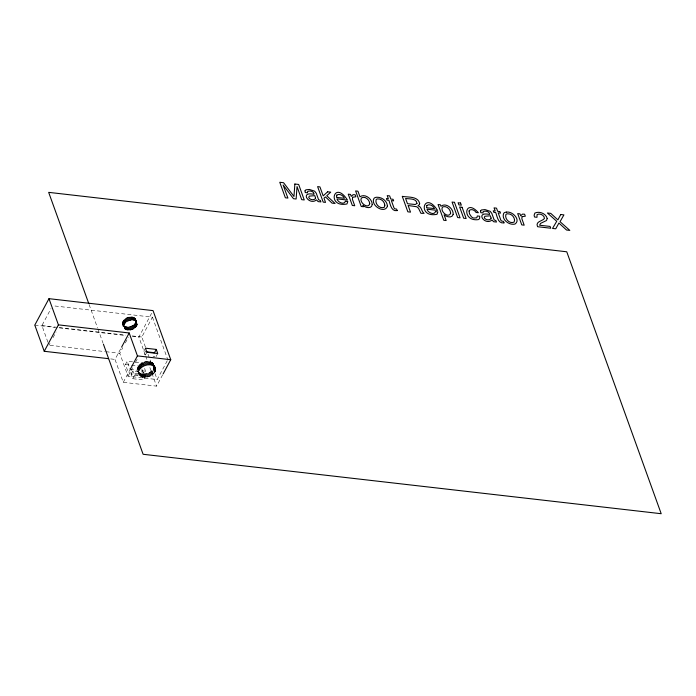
<?xml version="1.0" encoding="UTF-8"?>
<svg xmlns="http://www.w3.org/2000/svg" width="696" height="696" viewBox="0 0 696 696"><rect width="100%" height="100%" fill="white"/><g stroke="black" fill="none" stroke-linecap="round" stroke-linejoin="round"><path stroke-width="0.52" stroke-dasharray="3.48 2.61" d="M122.513 323.249C122.835 317.176 134.476 313.87 136.085 320.578C135.764 326.65 124.132 329.965 122.513 323.249C122.374 330.304 129.038 331.644 133.78 328.799C136.181 327.581 138.565 324.171 136.416 321.717C132.162 317.454 121.078 322.561 124.549 328.66M153.372 363.556C148.283 358.649 136.808 363.025 137.486 370.42M138.669 371.49C138.069 379.607 150.536 378.198 153.903 373.239M47.937 342.241L41.917 325.545L51.026 308.554M48.998 345.19L50.008 343.302M53.044 337.638L56.08 331.975M162.647 374.813L156.574 386.141L123.27 382.322L115.005 359.406L121.087 348.078M167.284 360.685L157.166 379.564L128.029 376.223L119.764 353.307L122.8 347.643M125.332 342.928L128.369 337.264M145.368 355.073L138.869 337.038L152.024 312.495M144.577 368.445L145.56 371.177L143.785 374.474L128.386 372.708L125.437 364.53L127.203 361.224L142.61 362.99L143.263 364.808M145.473 347.139L141.819 337.012L152.45 317.185L52.539 305.727M123.27 382.322L130.161 369.411L127.203 361.224M128.029 376.223L133.597 365.844M135.616 362.068L137.138 359.232M131.118 374.204L132.893 370.898L143.715 372.142L145.334 376.64L143.567 379.946L132.745 378.702L131.118 374.204L141.941 375.44L143.567 379.946M145.438 348.183L143.663 351.489L144.846 354.76M132.745 378.702L134.511 375.396L132.893 370.898M145.586 354.751L146.473 353.098M141.279 365.47L142.61 362.99M141.941 375.44L143.715 372.142M157.731 353.516L155.965 356.822L155.373 355.178M138.017 371.586C141.706 375.849 148.822 373.961 152.346 370.385M41.917 325.545L58.029 327.398M59.099 327.52L125.706 335.159M132.153 335.898L141.819 337.012M34.8 325.102L55.184 327.442M59.473 327.929L125.993 335.559M132.431 336.298L138.869 337.038M153.016 356.483L154.982 356.709M50.069 345.312L104.748 351.584M105.827 351.706L119.764 353.307M110.716 358.918L115.005 359.406M125.437 364.53L130.57 365.113M131.596 365.235L140.836 366.296M130.161 369.411L137.347 370.228M141.453 370.707L145.56 371.177M134.511 375.396L145.334 376.64M152.45 317.185L167.797 359.745M153.068 363.225L153.955 365.687M152.728 362.921L153.616 365.383M152.354 362.642L153.233 365.104M151.937 362.399L153.12 365.67M151.493 362.172L152.676 365.444M135.485 318.751L137.243 323.457M135.233 318.446L137.269 323.849M151.015 361.981L152.198 365.252M136.068 320.978L137.251 324.258M148.031 354.238L151.319 363.356M154.973 373.491L157.166 379.564M134.946 318.159L137.19 324.667M134.606 317.898L135.79 321.169M150.51 361.816L151.693 365.087M135.894 321.804L137.077 325.075M134.241 317.663L135.424 320.934M135.746 322.222L136.921 325.493M149.979 361.685L151.162 364.956M133.841 317.463L135.024 320.734M135.546 322.631L136.729 325.902M133.415 317.289L134.589 320.56M149.431 361.589L150.614 364.861M135.302 323.04L136.486 326.311M152.641 371.203L153.529 373.665M132.953 317.141L134.128 320.421M135.024 323.44L136.207 326.711M148.866 361.52L150.04 364.8M151.928 370.794L153.111 374.065M132.466 317.037L133.649 320.308M134.702 323.823L135.885 327.103M148.274 361.494L149.457 364.765M131.962 316.958L133.136 320.23M151.484 371.185L152.668 374.457M134.345 324.197L135.529 327.477M145.734 356.082L156.574 386.141M131.431 316.915L132.614 320.186M151.006 371.56L152.189 374.831M133.954 324.562L135.137 327.833M147.065 361.529L148.248 364.8M130.891 316.906L132.075 320.177M150.501 371.908L151.684 375.188M133.528 324.901L134.711 328.173M130.343 316.932L131.527 320.204M146.447 361.589L147.63 364.869M133.075 325.223L134.258 328.495M149.979 372.238L151.154 375.509M129.787 316.993L130.97 320.264M145.829 361.694L147.013 364.965M132.597 325.519L133.78 328.799M149.422 372.543L150.606 375.823M129.23 317.089L130.404 320.36M145.212 361.824L146.395 365.104M132.092 325.798L133.275 329.069M148.857 372.83L150.031 376.101M128.664 317.211L129.847 320.491M144.594 361.99L145.777 365.269M131.579 326.041L132.753 329.321M128.107 317.376L129.291 320.647M148.265 373.082L149.449 376.353M131.039 326.267L132.223 329.539M143.985 362.19L145.168 365.461M127.559 317.567L128.743 320.839M147.665 373.308L148.848 376.579M130.491 326.45L131.674 329.73M143.385 362.407L144.568 365.687M127.029 317.785L128.212 321.056M147.056 373.5L148.239 376.771M129.934 326.615L131.118 329.887M142.802 362.668L143.985 365.939M126.507 318.029L127.69 321.308M146.447 373.665L147.622 376.936M129.378 326.737L130.561 330.017M142.228 362.947L143.411 366.218M126.011 318.307L127.185 321.578M145.821 373.796L147.004 377.067M128.812 326.833L129.995 330.104M141.679 363.251L142.863 366.522M125.524 318.603L126.707 321.874M128.255 326.894L129.439 330.165M145.203 373.9L146.386 377.171M125.071 318.925L126.254 322.196M141.149 363.582L142.332 366.853M127.707 326.92L128.891 330.191M144.585 373.961L145.769 377.241M124.654 319.264L125.828 322.544M127.168 326.911L128.351 330.182M140.644 363.93L141.827 367.21M124.262 319.629L125.437 322.9M143.976 373.996L145.16 377.275M126.646 326.868L127.829 330.139M140.174 364.304L141.349 367.575M141.819 369.019L143.785 374.474M143.376 374.004L144.559 377.275M123.905 320.003L125.08 323.275M126.141 326.789L127.316 330.069M139.722 364.695L140.905 367.966M123.584 320.395L124.758 323.666M142.793 373.97L143.976 377.241M125.654 326.685L126.837 329.956M123.296 320.795L124.48 324.066M139.313 365.104L140.488 368.375M125.193 326.546L126.376 329.817M142.228 373.9L143.402 377.18M123.061 321.195L124.236 324.475M138.93 365.522L140.114 368.802M124.758 326.372L125.941 329.643M122.861 321.613L124.045 324.884M141.671 373.804L142.854 377.075M124.358 326.163L125.541 329.434M122.705 322.022L123.888 325.293M138.591 365.957L139.774 369.228M123.992 325.928L125.176 329.208M141.14 373.674L142.323 376.945M122.6 322.439L124.845 328.947M122.531 322.848L123.714 326.12M138.286 366.4L139.47 369.672M140.644 373.508L141.819 376.788M122.548 323.64L124.088 328.016M138.025 366.853L138.904 369.306M140.166 373.317L141.349 376.597M137.799 367.305L138.982 370.577M139.722 373.1L140.897 376.371M137.625 367.758L138.504 370.22M139.304 372.847L140.488 376.118M137.486 368.219L138.374 370.672M138.93 372.569L140.105 375.84M138.582 372.264L139.766 375.535M137.939 371.203L139.461 375.205M137.799 371.212L139.2 374.857M89.088 304.465L97.544 327.903M97.91 328.921L103.052 343.189"/><path stroke-width="1.04" d="M154.303 366.366L154.303 365.931L155.486 369.202L154.816 371.916L153.633 368.636L154.303 366.366L155.486 369.646M138.982 370.577C141.506 364.678 153.468 361.65 155.486 369.202M163.151 373.874L170.746 359.71L153.042 310.607L48.972 298.671L34.8 325.102L44.239 351.289L108.576 358.666M44.239 351.289L58.412 324.858L48.972 298.671M121.591 347.139L129.178 332.975L58.412 324.858M130.361 369.106L137.443 355.891L129.178 332.975M156.261 349.427L157.731 353.516L146.908 352.272L145.438 348.183L156.261 349.427L154.486 352.724L145.629 351.706M153.633 368.636L154.547 372.36M506.592 212.115C512.369 211.036 521.156 219.91 514.97 224.086C509.107 225.513 501.12 219.484 503.704 213.298A6.655 3.976 28.2 0 1 506.592 212.115M137.443 355.891L170.746 359.71M154.26 365.496L155.443 368.767M154.26 366.818L155.443 370.089M154.173 367.27L155.347 370.55M154.034 367.732L155.217 371.003M153.851 368.184L155.034 371.464M88.723 303.447L48.668 192.357L566.753 251.787L661.2 513.718L143.115 454.279L103.426 344.215M469.087 211.036L469.469 213.803L471.41 216.761A3.323 1.984 28.2 0 0 473.758 218.074L476.821 217.804L477.317 215.969L479.666 216.239L479.666 218.1A5.533 3.306 28.2 0 1 478.143 219.649C461.274 221.737 464.684 197.22 478.404 212.732L476.055 212.463C474.907 210.27 471.497 208.591 469.391 210.331L469.087 211.036M547.213 218.466L546.499 220.519L540.566 223.381L539.609 225.226L550.092 226.426L550.745 228.218L537.556 226.705C535.12 221.189 542.367 221.432 544.472 218.413C544.359 215.116 539.818 213.011 537.077 214.594L536.973 217.3L534.519 217.022L534.119 215.255L534.867 213.054C539.287 210.923 545.986 213.489 547.213 218.466M369.724 203.658C368.323 209.661 358.657 202.258 361.45 197.942C365.174 195.672 369.524 199.909 369.724 203.658M305.048 190.817L305.222 192.531L307.467 192.792L307.571 191.539C309.616 190.304 313.809 191.252 314.122 193.993L313.835 194.314C299.089 191.087 309.25 205.946 316.462 199.909L318.176 201.605L320.908 201.91L320.404 200.5L318.594 199.735L316.254 193.227L314.67 191.191L309.442 189.451L305.892 189.825L305.048 190.817M480.588 210.958L480.762 212.671L483.015 212.933L483.111 211.68C485.155 210.436 489.349 211.384 489.662 214.124L489.375 214.446C474.628 211.227 484.79 226.078 492.002 220.049L493.716 221.746L496.457 222.041L495.943 220.641L494.134 219.866L491.794 213.359L490.21 211.332L484.982 209.583L481.432 209.966L480.588 210.958M294.869 184.022L293.973 196.472L283.594 182.726L279.775 182.282L285.36 197.777L287.909 198.073L283.124 184.997L293.495 198.708L296.139 199.012L297.044 186.589L301.707 199.656L304.239 199.943L298.654 184.449L294.869 184.022M384.836 205.198L384.392 207.199C380.173 209.339 374.909 204.276 376.066 199.9A3.689 2.201 28.2 0 1 377.806 198.908C381.408 198.656 384.505 201.692 384.836 205.198M514.579 220.084L514.144 222.076C509.916 224.225 504.661 219.153 505.818 214.786A3.689 2.201 28.2 0 1 507.558 213.794C511.16 213.541 514.257 216.578 514.579 220.084M450.66 213.124C448.798 218.753 440.107 211.749 442.334 207.356L442.874 206.825C446.754 205.529 450.46 209.392 450.66 213.124M372.221 204.467C371.864 209.252 365.235 207.826 362.921 205.294L363.442 206.738L361.215 206.477L355.613 190.939L357.953 191.209L359.98 196.829C364.852 193.14 372.23 198.899 372.221 204.467M387.437 206.234C384.671 214.264 370.133 205.433 373.952 198.421A6.655 3.976 28.2 0 1 376.849 197.238C381.921 197.072 387.237 200.918 387.437 206.234M345.442 201.274C344.146 205.407 337.551 202.11 336.951 198.865L347.478 200.074C333.967 178.985 326.233 208.06 346.956 203.971L347.817 201.544L345.442 201.274M435.496 211.601C434.208 215.734 427.614 212.437 427.005 209.191L437.532 210.401C424.029 189.312 416.295 218.387 437.01 214.307L437.871 211.88L435.496 211.601M419.653 203.545L419.47 204.502L417.939 205.685C421.837 206.529 421.245 211.488 424.09 213.359L420.941 213.333L418.496 208.234L416.704 206.747L408.126 205.494L410.518 212.132L407.856 211.828L402.262 196.342C407.743 197.473 418.131 195.933 419.653 203.545M315.532 197.977L315.401 198.621C313.687 200.5 309.885 199.839 308.746 197.577L309.285 196.124L314.81 195.646L315.532 197.977M491.072 218.109L490.941 218.761C489.227 220.641 485.425 219.971 484.285 217.718L484.834 216.265L490.349 215.786L491.072 218.109M453.174 214.411C452.13 218.535 446.336 216.908 444.083 214.768L446.162 220.545L443.752 220.267L438.071 204.52L440.42 204.789L440.959 206.286C445.901 202.188 453.635 208.669 453.174 214.411M416.939 203.467L415.286 204.494L407.491 203.745L405.585 198.447C409.074 199.152 416.608 198.073 416.939 203.467M352.611 197.229L352.394 199.239L354.734 205.738L352.324 205.459L348.252 194.167L350.549 194.428L351.245 196.376L353.09 194.671L355.169 194.767L355.891 196.768L352.611 197.229M522.043 216.665L521.835 218.674L524.175 225.173L521.765 224.895L517.693 213.602L519.982 213.863L520.686 215.812L522.531 214.107L524.601 214.203L525.323 216.204L522.043 216.665M336.803 195.097L336.473 197.359L344.45 198.282C343.345 195.532 339.491 193.297 336.803 195.097M426.857 205.433L426.526 207.695L434.504 208.609C433.399 205.868 429.545 203.624 426.857 205.433M560.75 214.516L557.896 219.875L550.736 213.368L547.395 212.985L556.73 221.293L552.537 228.427L555.756 228.793L558.914 223.051L566.527 230.028L569.833 230.411L560.036 221.676L563.925 214.881L560.75 214.516M327.642 191.8L323.179 195.889L319.934 186.893L317.611 186.624L323.196 202.118L325.519 202.388L323.988 198.143L325.493 196.924L332.027 203.128L335.107 203.484L326.755 195.75L330.722 192.157L327.642 191.8M397.164 210.601C391.213 211.723 390.343 204.259 388.916 200.317L386.976 200.091L386.41 198.543L388.359 198.769L387.22 195.611L389.664 195.889L390.795 199.047L393.092 199.308L393.649 200.857L391.361 200.596L394.014 207.965L394.815 208.817L396.624 209.105L397.164 210.601M504.008 222.859C498.058 223.981 497.188 216.517 495.761 212.576L493.821 212.35L493.255 210.801L495.204 211.019L494.064 207.869L496.509 208.148L497.64 211.306L499.937 211.567L500.494 213.115L498.205 212.854L500.859 220.223L501.659 221.076L503.469 221.363L504.008 222.859M454.479 202.327L452.069 202.049L457.655 217.544L460.065 217.822L454.479 202.327M460.552 203.023L458.098 202.745L458.882 204.894L461.335 205.172L460.552 203.023M462.092 207.278L459.638 206.99L463.684 218.231L466.146 218.518L462.092 207.278"/></g></svg>
